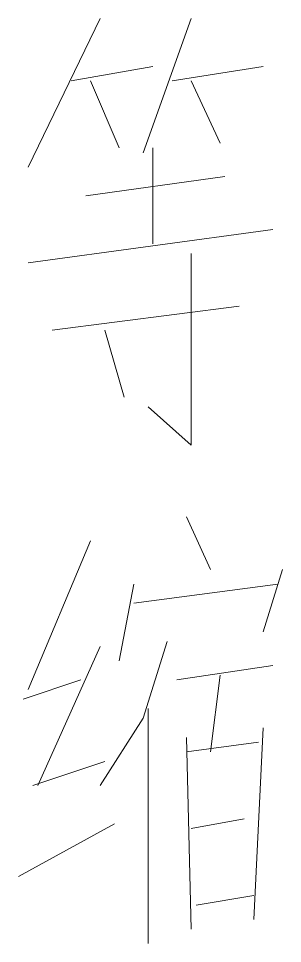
# Model space of a CAD drawing. Extents: x 0 to 297, y 0 to 210.
# Drawn here: x 220.87 to 222.8, y 56.63 to 63.39 of the extents above; entities that cross this region are included whole.
import ezdxf

# ---------------------------------------------------------------- set-up
doc = ezdxf.new("R2010")
doc.units = 0

msp = doc.modelspace()

# ---------------------------------------------------------------- linework, layer by layer
at = {"color": 7, "lineweight": 13}
for points in [[(221.4685, 63.3887), (220.9435, 62.3037)], [(222.1335, 63.3887), (221.7835, 62.4087)], [(221.2585, 62.9337), (221.8535, 63.0387)], [(221.9935, 62.9337), (222.6585, 63.0387)], [(221.6085, 62.4437), (221.3985, 62.9337)], [(222.1335, 62.9337), (222.3435, 62.4787)], [(221.8535, 61.7437), (221.8535, 62.4437)], [(221.3635, 62.0937), (222.3785, 62.2337)], [(222.7285, 61.8487), (220.9435, 61.6037)], [(222.1335, 61.6737), (222.1335, 60.2737)], [(221.1185, 61.1137), (222.4835, 61.2887)], [(221.5035, 61.1137), (221.6435, 60.6237)], [(222.1335, 60.3087), (222.1335, 60.2737), (221.8185, 60.5537)], [(222.0985, 59.7487), (222.2735, 59.3637)], [(221.3985, 59.5737), (220.9435, 58.4887)], [(222.7985, 59.3637), (222.6585, 58.9087)], [(221.7135, 59.2587), (221.6085, 58.6987)], [(221.7135, 59.1187), (222.7635, 59.2587)], [(221.9585, 58.8387), (221.7835, 58.2787)], [(221.4685, 58.8037), (221.0135, 57.7887)], [(222.0285, 58.5587), (222.7285, 58.6637)], [(222.3435, 58.5937), (222.2735, 58.0337)], [(221.3285, 58.5587), (220.9085, 58.4187)], [(221.8185, 58.3487), (221.8185, 56.6337)], [(221.7835, 58.2787), (221.4685, 57.7887)], [(222.6585, 58.2087), (222.5885, 56.8087)], [(222.0985, 58.1387), (222.1335, 56.7387)], [(222.0985, 58.0337), (222.6235, 58.1037)], [(220.9785, 57.7887), (221.5035, 57.9637)], [(220.8735, 57.1237), (221.5735, 57.5087)], [(222.1335, 57.4737), (222.5185, 57.5437)], [(222.5885, 56.9837), (222.1685, 56.9137)]]:
    msp.add_lwpolyline(points, dxfattribs=at)

doc.saveas('drawing.dxf')
